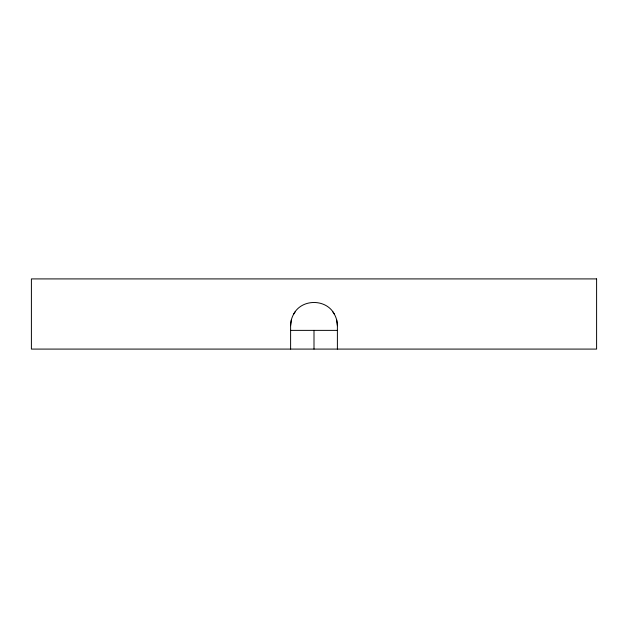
<?xml version="1.0" encoding="UTF-8"?>
<svg xmlns="http://www.w3.org/2000/svg" width="628" height="628" viewBox="0 0 628 628"><rect width="100%" height="100%" fill="white"/><g stroke="black" fill="none" stroke-linecap="round" stroke-linejoin="round"><path stroke-width="0.94" d="M290.607 349.089L290.607 325.697L291.4 319.644M293.739 314C301.754 298.653 326.246 298.653 334.261 314M290.607 330.375L337.393 330.375M336.6 319.644L337.393 325.697L337.393 349.089M314 330.375L314 349.089M332.557 311.457A23.362 23.291 -90 0 1 337.393 325.704M290.607 325.697A23.338 23.267 -90 0 1 295.435 311.464M596.6 278.911L31.4 278.911L31.4 349.089L596.6 349.089L596.6 278.911"/></g></svg>
